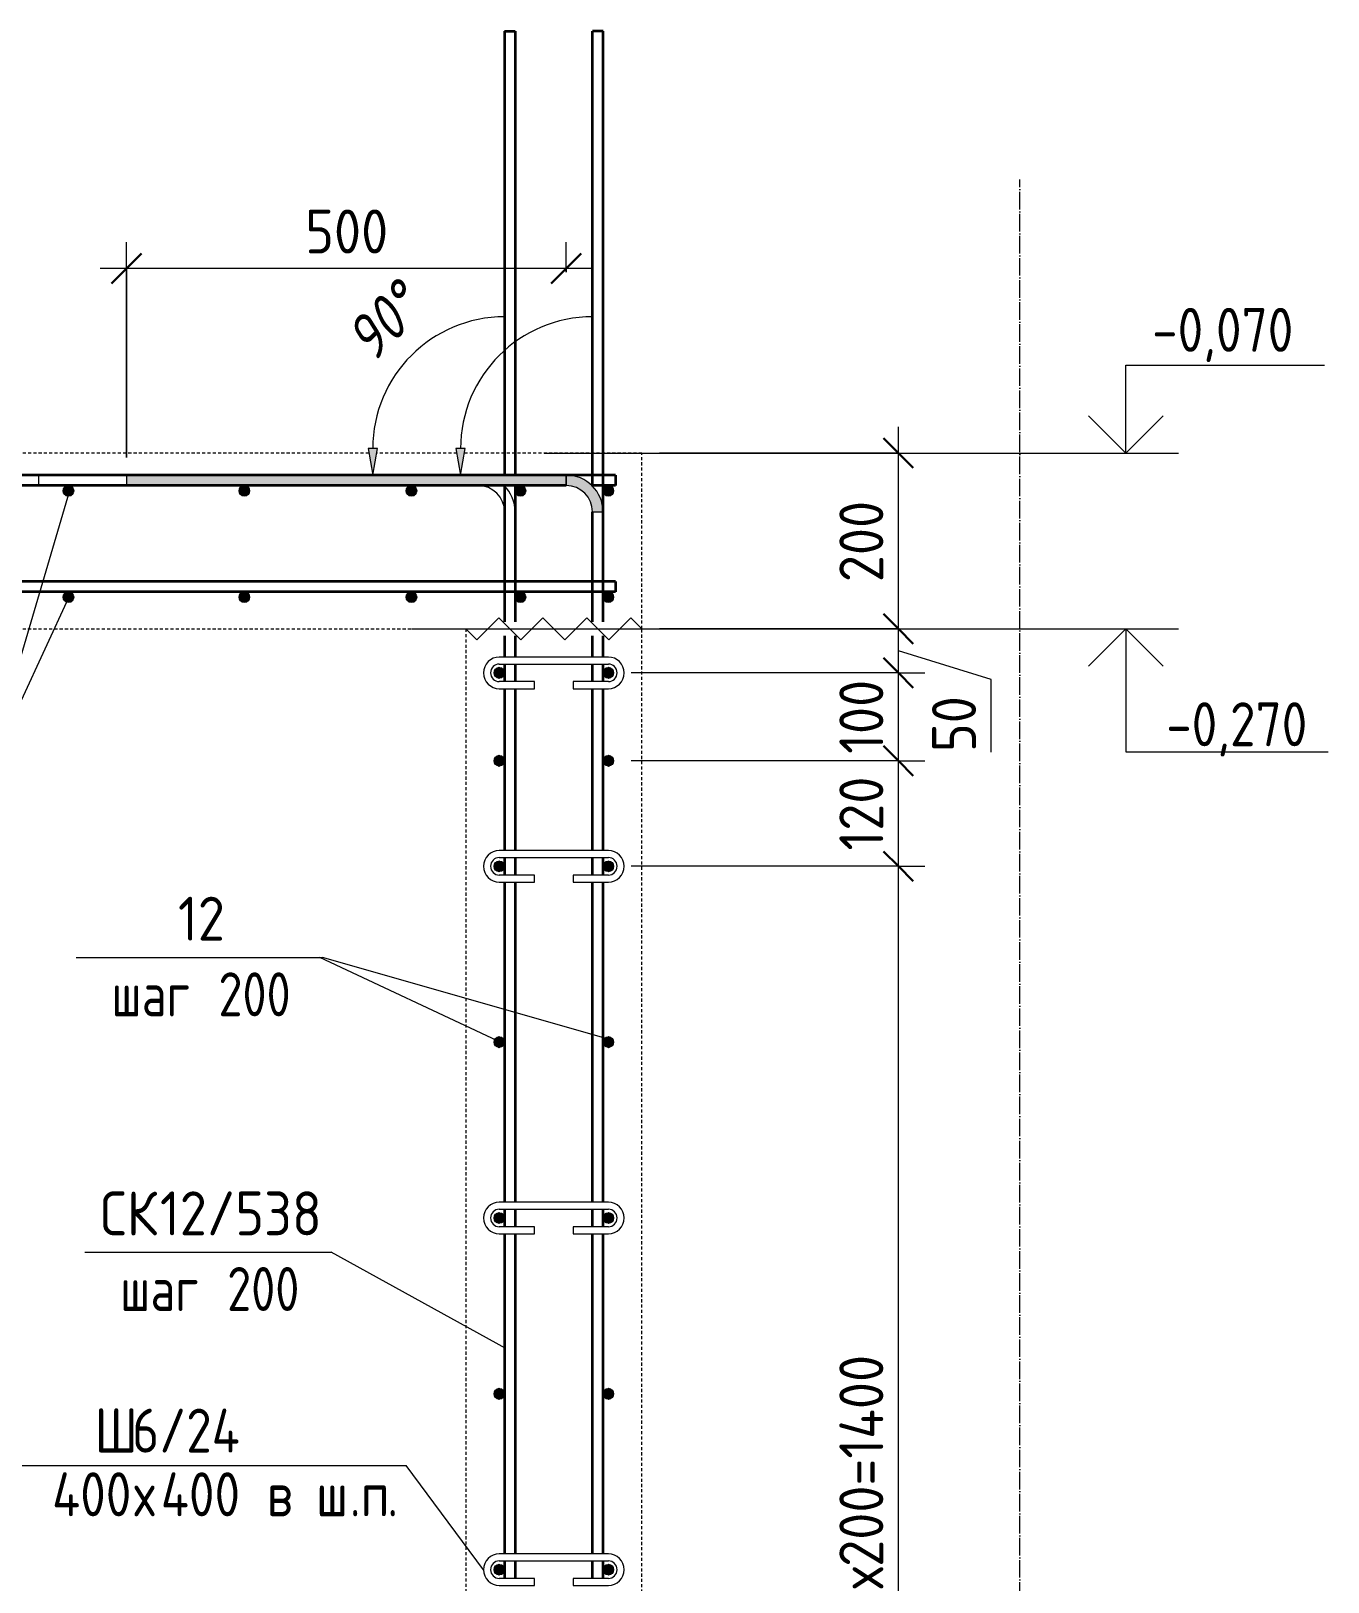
# Model space of a CAD drawing. Header units: millimetres. Extents: x -35709 to -15218, y -2926 to 78616.
# Drawn here: x -19857 to -18382, y -1354 to 410 of the extents above; entities that cross this region are included whole.
import ezdxf

# ---------------------------------------------------------------- set-up
doc = ezdxf.new("R2010")
doc.units = ezdxf.units.MM
doc.linetypes.add('01 Штриховая _4 мм_', pattern=[6, 3.5, -2.5])
doc.linetypes.add('02 Штрихпунктирная _20 мм_', pattern=[25, 20, -2.5, 0, -2.5])
for name, color, linetype, lineweight in [('AA_Dim', 7, 'Continuous', 9), ('AA_Dim-20', 7, 'Continuous', 9), ('AA_Oformlenie', 7, 'Continuous', 9), ('AA_Vinoska', 7, 'Continuous', 9), ('AA_Visotnaya otmetka', 7, 'Continuous', 9), ('KR_Armatura', 7, 'Continuous', 20), ('KR_Armatura_Tonkie', 7, 'Continuous', 20), ('Оси', 7, 'Continuous', 9)]:
    doc.layers.add(name, color=color, linetype=linetype, lineweight=lineweight)
doc.layers.add('AF_Perekritie_Опалубка', color=7, linetype='Continuous', lineweight=60, true_color=0x006a35)
doc.layers.add('AF_Stena_Опалубка', color=7, linetype='Continuous', lineweight=20, true_color=0x0063c6)
doc.styles.add('ISOCPEUR_1', font='isocpeur.TTF', dxfattribs={"width": 0.9, "height": 50})
doc.styles.add('ISOCPEUR_2', font='isocpeur.TTF', dxfattribs={"width": 0.8, "height": 50})
doc.styles.add('ISOCPEUR_4', font='isocpeur.TTF', dxfattribs={"width": 0.85, "height": 50})
doc.styles.add('ISOCPEUR_I', font='isocpeui.ttf', dxfattribs={"width": 0.85, "height": 50})
doc.dimstyles.new('00_Точн_3_знака__прозр_', dxfattribs={"dimscale": 304.8, "dimtxt": 50.137748, "dimasz": 0.111549, "dimexe": 0.098425, "dimexo": 0.065617, "dimgap": 0.006562, "dimtad": 1, "dimdec": 3, "dimrnd": 0.001, "dimdsep": 46, "dimtxsty": 'ISOCPEUR_1', "dimblk1": 'OBLIQUE', "dimblk2": 'OBLIQUE', "dimsah": 1, "dimcen": 0.09, "dimdle": 0.098425, "dimazin": 0, "dimtfac": 1, "dimtdec": 4, "dimtix": 1, "dimtmove": 0, "dimatfit": 3, "dimfxl": 1, "dimtvp": 1, "dimtolj": 1, "dimtzin": 0, "dimlwd": 18, "dimlwe": 18, "dimarcsym": 2})
doc.dimstyles.new('00_Точн_3_знака__прозр__1', dxfattribs={"dimscale": 304.8, "dimtxt": 50.137748, "dimasz": 0.111549, "dimexe": 0.098425, "dimexo": 0.065617, "dimgap": 0.006562, "dimtad": 1, "dimdec": 3, "dimrnd": 0.001, "dimdsep": 46, "dimtxsty": 'ISOCPEUR_1', "dimblk1": 'OBLIQUE', "dimblk2": 'OBLIQUE', "dimsah": 1, "dimcen": 0.09, "dimdle": 0.098425, "dimazin": 0, "dimtfac": 1, "dimtdec": 4, "dimtix": 1, "dimtmove": 1, "dimatfit": 3, "dimfxl": 1, "dimtvp": 1, "dimtolj": 1, "dimtzin": 0, "dimlwd": 18, "dimlwe": 18, "dimarcsym": 2})

# ---------------------------------------------------------------- blocks, each defined once
blk = doc.blocks.new('079_Обозначение загиба стержня _ЭлУзла_ - Сплошные линии-3772940-Б-Б Арм')
at = {"layer": 'AA_Oformlenie'}
blk.add_hatch(color=256, dxfattribs=at).paths.add_polyline_path([(-76641, -95), (-76635.7, -65), (-76646.3, -65)])
for p, q in [((-76646.3, -65), (-76641, -95)), ((-76635.7, -65), (-76646.3, -65)), ((-76641, -95), (-76635.7, -65)), ((-76521, -95), (-77021, -95)), ((-77021, -95), (-77021, -107)), ((-77021, -107), (-76521, -107))]:
    blk.add_line(p, q, dxfattribs=at)
for centre, radius, start, end in [((-76491, -65), 150, 90, 179.9951), ((-76521, -137), 30, 360, 90), ((-76521, -137), 42, 360, 45.7451)]:
    blk.add_arc(centre, radius, start, end, dxfattribs=at)
blk = doc.blocks.new('079_Обозначение загиба стержня _ЭлУзла_ - Сплошные линии-3772954-Б-Б Арм')
at = {"layer": 'AA_Oformlenie'}
for points in [[(-76541, -95), (-76535.7, -65), (-76546.3, -65)], [(-76421, -107), (-76421, -95), (-76921, -95), (-76921, -107)], [(-76379, -137), (-76380.4, -126.1), (-76384.6, -116), (-76391.3, -107.3), (-76400, -100.6), (-76410.1, -96.4), (-76421, -95), (-76421, -107), (-76413.2, -108), (-76406, -111), (-76399.8, -115.8), (-76395, -122), (-76392, -129.2), (-76391, -137)]]:
    blk.add_hatch(color=256, dxfattribs=at).paths.add_polyline_path(points)
for p, q in [((-76546.3, -65), (-76541, -95)), ((-76535.7, -65), (-76546.3, -65)), ((-76541, -95), (-76535.7, -65)), ((-76421, -95), (-76921, -95)), ((-76921, -95), (-76921, -107)), ((-76921, -95), (-76921, -107)), ((-76421, -95), (-76921, -95)), ((-76421, -95), (-76421, -107)), ((-76421, -107), (-76421, -95)), ((-76921, -107), (-76421, -107)), ((-76921, -107), (-76421, -107)), ((-76391, -137), (-76379, -137))]:
    blk.add_line(p, q, dxfattribs=at)
for centre, radius, start, end in [((-76391, -65), 150, 90, 179.9951), ((-76421, -137), 42, 360, 90), ((-76421, -137), 42, 360, 90), ((-76421, -137), 30, 360, 90), ((-76421, -137), 30, 360, 90)]:
    blk.add_arc(centre, radius, start, end, dxfattribs=at)
blk = doc.blocks.new('Последовательность узлов - 3мм масшт20 маскировка-904226-Б-Б Арм')
at = {"layer": 'AA_Oformlenie'}
for p, q in [((-76522.5, -282.5), (-76497.5, -257.5)), ((-76485, -270), (-76497.5, -257.5)), ((-76472.5, -282.5), (-76447.5, -257.5)), ((-76435, -270), (-76447.5, -257.5)), ((-76422.5, -282.5), (-76397.5, -257.5)), ((-76385, -270), (-76397.5, -257.5)), ((-76372.5, -282.5), (-76347.5, -257.5)), ((-76335, -270), (-76347.5, -257.5)), ((-76535, -270), (-76522.5, -282.5)), ((-76485, -270), (-76472.5, -282.5)), ((-76435, -270), (-76422.5, -282.5)), ((-76385, -270), (-76372.5, -282.5))]:
    blk.add_line(p, q, dxfattribs=at)
blk = doc.blocks.new('079_Шпилька _ЭлУзла_ - d8 А240-3883367-Б-Б Арм')
at = {"layer": 'AA_Oformlenie'}
for p, q in [((-76373, -922), (-76497, -922)), ((-76497, -930), (-76373, -930)), ((-76457, -950), (-76497, -950)), ((-76457, -958), (-76457, -950)), ((-76373, -950), (-76413, -950)), ((-76413, -950), (-76413, -958)), ((-76497, -958), (-76457, -958)), ((-76413, -958), (-76373, -958))]:
    blk.add_line(p, q, dxfattribs=at)
for centre, radius, start, end in [((-76497, -940), 18, 90, 270), ((-76497, -940), 10, 90, 270), ((-76373, -940), 18, 270, 90), ((-76373, -940), 10, 270, 90)]:
    blk.add_arc(centre, radius, start, end, dxfattribs=at)
blk = doc.blocks.new('DIMBLOCK90-Б-Б Арм')
at = {"layer": 'AA_Dim-20', "color": 30, "lineweight": 30, "true_color": 0xff8000, "transparency": 16777216}
for p, q in [((-18871, -420), (-18888, -403)), ((-18871, -420), (-18854, -437)), ((-18871, -540), (-18888, -523)), ((-18871, -540), (-18854, -557)), ((-18871, -1940), (-18888, -1923)), ((-18871, -1940), (-18854, -1957))]:
    blk.add_line(p, q, dxfattribs=at)
at = {"layer": 'AA_Dim-20', "color": 30, "lineweight": 18, "true_color": 0xff8000, "transparency": 16777216}
for p, q in [((-18871, -420), (-19174.8, -420)), ((-18871, -420), (-18841, -420)), ((-18871, -540), (-19174.8, -540)), ((-18871, -1940), (-18871, -540)), ((-18871, -540), (-18841, -540)), ((-18871, -1940), (-19174.8, -1940)), ((-18871, -1940), (-18841, -1940))]:
    blk.add_line(p, q, dxfattribs=at)
at = {"layer": 'AA_Dim-20', "color": 0, "lineweight": 18, "transparency": 16777216, "insert": (-18938.1, -1393.3), "char_height": 50, "width": 367.803, "attachment_point": 1, "rotation": 90, "line_spacing_factor": 1.135194, "style": 'ISOCPEUR_1'}
blk.add_mtext('7х200=1400', dxfattribs=at)
blk = doc.blocks.new('_None')
blk = doc.blocks.new('DIMBLOCK91-Б-Б Арм')
at = {"layer": 'AA_Dim-20', "color": 30, "lineweight": 30, "true_color": 0xff8000, "transparency": 16777216}
for p, q in [((-18871, -320), (-18888, -303)), ((-18871, -320), (-18854, -337)), ((-18871, -420), (-18888, -403)), ((-18871, -420), (-18854, -437)), ((-18871, -540), (-18888, -523)), ((-18871, -540), (-18854, -557))]:
    blk.add_line(p, q, dxfattribs=at)
at = {"layer": 'AA_Dim-20', "color": 30, "lineweight": 18, "true_color": 0xff8000, "transparency": 16777216}
for p, q in [((-18871, -320), (-19174.8, -320)), ((-18871, -320), (-18841, -320)), ((-18871, -420), (-19174.8, -420)), ((-18871, -540), (-18871, -420)), ((-18871, -420), (-18841, -420)), ((-18871, -540), (-19174.8, -540)), ((-18871, -540), (-18841, -540))]:
    blk.add_line(p, q, dxfattribs=at)
at = {"layer": 'AA_Dim-20', "color": 0, "lineweight": 18, "transparency": 16777216, "insert": (-18938.1, -522.1), "char_height": 50, "width": 101.032, "attachment_point": 1, "rotation": 90, "line_spacing_factor": 1.135194, "style": 'ISOCPEUR_1'}
blk.add_mtext('120', dxfattribs=at)
blk = doc.blocks.new('DIMBLOCK92-Б-Б Арм')
at = {"layer": 'AA_Dim-20', "color": 30, "lineweight": 30, "true_color": 0xff8000, "transparency": 16777216}
for p, q in [((-18871, -270), (-18888, -253)), ((-18871, -270), (-18854, -287)), ((-18871, -320), (-18888, -303)), ((-18871, -320), (-18854, -337)), ((-18871, -420), (-18888, -403)), ((-18871, -420), (-18854, -437))]:
    blk.add_line(p, q, dxfattribs=at)
at = {"layer": 'AA_Dim-20', "color": 30, "lineweight": 18, "true_color": 0xff8000, "transparency": 16777216}
for p, q in [((-18871, -270), (-19142.8, -270)), ((-18871, -270), (-18841, -270)), ((-18871, -320), (-19174.8, -320)), ((-18871, -420), (-18871, -320)), ((-18871, -320), (-18841, -320)), ((-18871, -420), (-19174.8, -420)), ((-18871, -420), (-18841, -420))]:
    blk.add_line(p, q, dxfattribs=at)
at = {"layer": 'AA_Dim-20', "color": 0, "lineweight": 18, "transparency": 16777216, "insert": (-18938.1, -412.1), "char_height": 50, "width": 101.032, "attachment_point": 1, "rotation": 90, "line_spacing_factor": 1.135194, "style": 'ISOCPEUR_1'}
blk.add_mtext('100', dxfattribs=at)
blk = doc.blocks.new('DIMBLOCK93-Б-Б Арм')
at = {"layer": 'AA_Dim-20', "color": 30, "lineweight": 18, "true_color": 0xff8000, "transparency": 16777216}
for p, q in [((-18871, -70), (-19142.8, -70)), ((-18871, -70), (-18841, -70)), ((-18871, -270), (-19142.8, -270)), ((-18871, -320), (-18871, -270)), ((-18871, -270), (-18841, -270)), ((-18765.5, -327.7), (-18871, -295)), ((-18871, -320), (-19174.8, -320)), ((-18871, -320), (-18841, -320)), ((-18765.5, -410.1), (-18765.5, -327.7))]:
    blk.add_line(p, q, dxfattribs=at)
at = {"layer": 'AA_Dim-20', "color": 30, "lineweight": 30, "true_color": 0xff8000, "transparency": 16777216}
for p, q in [((-18871, -70), (-18888, -53)), ((-18871, -70), (-18854, -87)), ((-18871, -270), (-18888, -253)), ((-18871, -270), (-18854, -287)), ((-18871, -320), (-18888, -303)), ((-18871, -320), (-18854, -337))]:
    blk.add_line(p, q, dxfattribs=at)
at = {"layer": 'AA_Dim-20', "color": 0, "lineweight": 18, "transparency": 16777216, "insert": (-18832.7, -410.1), "char_height": 50, "width": 74.923, "attachment_point": 1, "rotation": 90, "line_spacing_factor": 1.135194, "style": 'ISOCPEUR_1'}
blk.add_mtext('50', dxfattribs=at)
blk = doc.blocks.new('DIMBLOCK94-Б-Б Арм')
at = {"layer": 'AA_Dim-20', "color": 30, "lineweight": 18, "true_color": 0xff8000, "transparency": 16777216}
for p, q in [((-18871, -270), (-18871, -40)), ((-18871, -70), (-19142.8, -70)), ((-18871, -70), (-18841, -70)), ((-18871, -270), (-19142.8, -270)), ((-18871, -270), (-18841, -270))]:
    blk.add_line(p, q, dxfattribs=at)
at = {"layer": 'AA_Dim-20', "color": 30, "lineweight": 30, "true_color": 0xff8000, "transparency": 16777216}
for p, q in [((-18871, -70), (-18888, -53)), ((-18871, -70), (-18854, -87)), ((-18871, -270), (-18888, -253)), ((-18871, -270), (-18854, -287))]:
    blk.add_line(p, q, dxfattribs=at)
at = {"layer": 'AA_Dim-20', "color": 0, "lineweight": 18, "transparency": 16777216, "insert": (-18938.1, -216.8), "char_height": 50, "width": 112.384, "attachment_point": 1, "rotation": 90, "line_spacing_factor": 1.135194, "style": 'ISOCPEUR_1'}
blk.add_mtext('200', dxfattribs=at)
blk = doc.blocks.new('DIMBLOCK100-Б-Б Арм')
at = {"layer": 'AA_Dim-20', "color": 30, "lineweight": 18, "true_color": 0xff8000, "transparency": 16777216}
for p, q in [((-19748.8, -75), (-19748.8, 169.9)), ((-19248.8, 135.8), (-19248.8, 169.9)), ((-19218.8, 139.9), (-19778.8, 139.9)), ((-19748.8, 139.9), (-19748.8, -75)), ((-19248.8, 139.9), (-19248.8, 135.8))]:
    blk.add_line(p, q, dxfattribs=at)
at = {"layer": 'AA_Dim-20', "color": 30, "lineweight": 30, "true_color": 0xff8000, "transparency": 16777216}
for p, q in [((-19748.8, 139.9), (-19731.8, 156.9)), ((-19248.8, 139.9), (-19231.8, 156.9)), ((-19748.8, 139.9), (-19765.8, 122.9)), ((-19248.8, 139.9), (-19265.8, 122.9))]:
    blk.add_line(p, q, dxfattribs=at)
at = {"layer": 'AA_Dim-20', "color": 0, "lineweight": 18, "transparency": 16777216, "insert": (-19545.6, 207), "char_height": 50, "width": 112.384, "attachment_point": 1, "line_spacing_factor": 1.135194, "style": 'ISOCPEUR_1'}
blk.add_mtext('500', dxfattribs=at)
blk = doc.blocks.new('_Oblique')
at = {"color": 0, "linetype": 'ByBlock', "lineweight": -2}
blk.add_line((-0.5, -0.5), (0.5, 0.5), dxfattribs=at)
blk = doc.blocks.new('042_М_Арматуры - Диам длина поз _ Шаг-2260295-Б-Б Арм')
at = {"layer": 'AA_Vinoska'}
blk.add_line((-78458.8, -1161.7), (-78178.8, -1161.7), dxfattribs=at)
blk = doc.blocks.new('042_М_Арматуры - Диам длина поз _ Комментарий-2260297-Б-Б Арм')
at = {"layer": 'AA_Vinoska'}
blk.add_line((-76939.7, -2609.6), (-76659.7, -2609.6), dxfattribs=at)
blk = doc.blocks.new('Высотные отметки - Стрелка вниз высокая-400290-Б-Б Арм')
at = {"layer": 'AA_Vinoska'}
for p, q in [((-75844.6, -2290), (-75724.6, -2290)), ((-75784.6, -2290), (-75827.1, -2332.4)), ((-75784.6, -2290), (-75784.6, -2430)), ((-75784.6, -2290), (-75742.2, -2332.4)), ((-75784.6, -2430), (-75554.6, -2430))]:
    blk.add_line(p, q, dxfattribs=at)
blk = doc.blocks.new('Высотные отметки - Стрелка вверх-400292-Б-Б Арм')
at = {"layer": 'AA_Vinoska'}
for p, q in [((-75784.6, -1890), (-75558.6, -1890)), ((-75784.6, -1990), (-75784.6, -1890)), ((-75784.6, -1990), (-75827.1, -1947.6)), ((-75784.6, -1990), (-75742.2, -1947.6)), ((-75844.6, -1990), (-75724.6, -1990))]:
    blk.add_line(p, q, dxfattribs=at)
blk = doc.blocks.new('044_М_Универсальная с полкой - Марка_Комментарий полка 27-3828024-Б-Б Арм')
at = {"layer": 'AA_Vinoska'}
blk.add_line((-77730.9, -1187.1), (-77190.9, -1187.1), dxfattribs=at)

msp = doc.modelspace()

# ---------------------------------------------------------------- hatches: boundary and pattern name
at = {"layer": 'KR_Armatura'}
h = msp.add_hatch(color=256, dxfattribs=at)
edge = h.paths.add_edge_path()
edge.add_arc((-19814.785, -113), 6, 0, 360)
for points in [[(-19817.785, -118.1962), (-19811.785, -118.1962), (-19808.785, -113), (-19811.785, -107.8038), (-19817.785, -107.8038), (-19820.785, -113)], [(-19617.785, -118.1962), (-19611.785, -118.1962), (-19608.785, -113), (-19611.785, -107.8038), (-19617.785, -107.8038), (-19620.785, -113)], [(-19427.785, -118.1962), (-19421.785, -118.1962), (-19418.785, -113), (-19421.785, -107.8038), (-19427.785, -107.8038), (-19430.785, -113)], [(-19303.7974, -118.1962), (-19297.7974, -118.1962), (-19294.7974, -113), (-19297.7974, -107.8038), (-19303.7974, -107.8038), (-19306.7974, -113)], [(-19203.7974, -118.1962), (-19197.7974, -118.1962), (-19194.7974, -113), (-19197.7974, -107.8038), (-19203.7974, -107.8038), (-19206.7974, -113)], [(-19817.785, -239.1962), (-19811.785, -239.1962), (-19808.785, -234), (-19811.785, -228.8038), (-19817.785, -228.8038), (-19820.785, -234)], [(-19617.785, -239.1962), (-19611.785, -239.1962), (-19608.785, -234), (-19611.785, -228.8038), (-19617.785, -228.8038), (-19620.785, -234)], [(-19427.785, -239.1962), (-19421.785, -239.1962), (-19418.785, -234), (-19421.785, -228.8038), (-19427.785, -228.8038), (-19430.785, -234)], [(-19297.7974, -239.1962), (-19294.7974, -234), (-19297.7974, -228.8038), (-19303.7974, -228.8038), (-19306.7974, -234), (-19303.7974, -239.1962)], [(-19203.7974, -239.1962), (-19197.7974, -239.1962), (-19194.7974, -234), (-19197.7974, -228.8038), (-19203.7974, -228.8038), (-19206.7974, -234)]]:
    msp.add_hatch(color=256, dxfattribs=at).paths.add_polyline_path(points)
h = msp.add_hatch(color=256, dxfattribs=at)
edge = h.paths.add_edge_path()
edge.add_arc((-19614.785, -113), 6, 0, 360)
h = msp.add_hatch(color=256, dxfattribs=at)
edge = h.paths.add_edge_path()
edge.add_arc((-19424.785, -113), 6, 0, 360)
h = msp.add_hatch(color=256, dxfattribs=at)
edge = h.paths.add_edge_path()
edge.add_arc((-19300.7974, -113), 6, 0, 360)
h = msp.add_hatch(color=256, dxfattribs=at)
edge = h.paths.add_edge_path()
edge.add_arc((-19200.7974, -113), 6, 0, 360)
h = msp.add_hatch(color=256, dxfattribs=at)
edge = h.paths.add_edge_path()
edge.add_arc((-19814.785, -234), 6, 0, 360)
h = msp.add_hatch(color=256, dxfattribs=at)
edge = h.paths.add_edge_path()
edge.add_arc((-19614.785, -234), 6, 0, 360)
h = msp.add_hatch(color=256, dxfattribs=at)
edge = h.paths.add_edge_path()
edge.add_arc((-19424.785, -234), 6, 0, 360)
h = msp.add_hatch(color=256, dxfattribs=at)
edge = h.paths.add_edge_path()
edge.add_arc((-19300.7974, -234), 6, 0, 360)
h = msp.add_hatch(color=256, dxfattribs=at)
edge = h.paths.add_edge_path()
edge.add_arc((-19200.7974, -234), 6, 0, 360)
at = {"layer": 'KR_Armatura', "lineweight": 9}
h = msp.add_hatch(color=256, dxfattribs=at)
edge = h.paths.add_edge_path()
edge.add_arc((-19324.7974, -320), 6, 0, 360)
for points in [[(-19324.7974, -326), (-19319.6012, -323), (-19319.6012, -317), (-19324.7974, -314), (-19329.9935, -317), (-19329.9935, -323)], [(-19200.7974, -326), (-19195.6012, -323), (-19195.6012, -317), (-19200.7974, -314), (-19205.9935, -317), (-19205.9935, -323)], [(-19324.7974, -426), (-19319.6012, -423), (-19319.6012, -417), (-19324.7974, -414), (-19329.9935, -417), (-19329.9935, -423)], [(-19200.7974, -426), (-19195.6012, -423), (-19195.6012, -417), (-19200.7974, -414), (-19205.9935, -417), (-19205.9935, -423)], [(-19324.7974, -546), (-19319.6012, -543), (-19319.6012, -537), (-19324.7974, -534), (-19329.9935, -537), (-19329.9935, -543)], [(-19200.7974, -546), (-19195.6012, -543), (-19195.6012, -537), (-19200.7974, -534), (-19205.9935, -537), (-19205.9935, -543)], [(-19324.7974, -746), (-19319.6012, -743), (-19319.6012, -737), (-19324.7974, -734), (-19329.9935, -737), (-19329.9935, -743)], [(-19200.7974, -746), (-19195.6012, -743), (-19195.6012, -737), (-19200.7974, -734), (-19205.9935, -737), (-19205.9935, -743)], [(-19324.7974, -946), (-19319.6012, -943), (-19319.6012, -937), (-19324.7974, -934), (-19329.9935, -937), (-19329.9935, -943)], [(-19200.7974, -946), (-19195.6012, -943), (-19195.6012, -937), (-19200.7974, -934), (-19205.9935, -937), (-19205.9935, -943)], [(-19324.7974, -1146), (-19319.6012, -1143), (-19319.6012, -1137), (-19324.7974, -1134), (-19329.9935, -1137), (-19329.9935, -1143)], [(-19200.7974, -1146), (-19195.6012, -1143), (-19195.6012, -1137), (-19200.7974, -1134), (-19205.9935, -1137), (-19205.9935, -1143)], [(-19324.7974, -1346), (-19319.6012, -1343), (-19319.6012, -1337), (-19324.7974, -1334), (-19329.9935, -1337), (-19329.9935, -1343)], [(-19200.7974, -1346), (-19195.6012, -1343), (-19195.6012, -1337), (-19200.7974, -1334), (-19205.9935, -1337), (-19205.9935, -1343)]]:
    msp.add_hatch(color=256, dxfattribs=at).paths.add_polyline_path(points)
h = msp.add_hatch(color=256, dxfattribs=at)
edge = h.paths.add_edge_path()
edge.add_arc((-19200.7974, -320), 6, 0, 360)
h = msp.add_hatch(color=256, dxfattribs=at)
edge = h.paths.add_edge_path()
edge.add_arc((-19324.7974, -420), 6, 0, 360)
h = msp.add_hatch(color=256, dxfattribs=at)
edge = h.paths.add_edge_path()
edge.add_arc((-19200.7974, -420), 6, 0, 360)
h = msp.add_hatch(color=256, dxfattribs=at)
edge = h.paths.add_edge_path()
edge.add_arc((-19324.7974, -540), 6, 0, 360)
h = msp.add_hatch(color=256, dxfattribs=at)
edge = h.paths.add_edge_path()
edge.add_arc((-19200.7974, -540), 6, 0, 360)
h = msp.add_hatch(color=256, dxfattribs=at)
edge = h.paths.add_edge_path()
edge.add_arc((-19324.7974, -740), 6, 0, 360)
h = msp.add_hatch(color=256, dxfattribs=at)
edge = h.paths.add_edge_path()
edge.add_arc((-19200.7974, -740), 6, 0, 360)
h = msp.add_hatch(color=256, dxfattribs=at)
edge = h.paths.add_edge_path()
edge.add_arc((-19324.7974, -940), 6, 0, 360)
h = msp.add_hatch(color=256, dxfattribs=at)
edge = h.paths.add_edge_path()
edge.add_arc((-19200.7974, -940), 6, 0, 360)
h = msp.add_hatch(color=256, dxfattribs=at)
edge = h.paths.add_edge_path()
edge.add_arc((-19324.7974, -1140), 6, 0, 360)
h = msp.add_hatch(color=256, dxfattribs=at)
edge = h.paths.add_edge_path()
edge.add_arc((-19200.7974, -1140), 6, 0, 360)
h = msp.add_hatch(color=256, dxfattribs=at)
edge = h.paths.add_edge_path()
edge.add_arc((-19324.7974, -1340), 6, 0, 360)
h = msp.add_hatch(color=256, dxfattribs=at)
edge = h.paths.add_edge_path()
edge.add_arc((-19200.7974, -1340), 6, 0, 360)

# ---------------------------------------------------------------- linework, layer by layer
at = {"layer": 'AA_Vinoska'}
for p, q in [((-19813.7914, -114.1689), (-19910.8048, -442.3812)), ((-19814.6793, -234.5898), (-19910.7588, -442.3812)), ((-19528.9503, -643.6312), (-19526.0105, -643.6312)), ((-19327.032, -738.5284), (-19528.9503, -643.6312)), ((-19200.7974, -736.6672), (-19526.0105, -643.6312)), ((-19317.239, -1088.3195), (-19516.1196, -978.7739)), ((-19342.7974, -1340), (-19430.7192, -1221.3715))]:
    msp.add_line(p, q, dxfattribs=at)
at = {"layer": 'AA_Visotnaya otmetka', "color": 92, "true_color": 0x00cc00}
for p, q in [((-19273.8114, -70), (-19083.087, -70)), ((-19083.087, -70), (-18612.4285, -70))]:
    msp.add_line(p, q, dxfattribs=at)
at = {"layer": 'AA_Visotnaya otmetka'}
for p, q in [((-19424.5452, -270), (-18993.8772, -270)), ((-18993.8772, -270), (-18612.4285, -270))]:
    msp.add_line(p, q, dxfattribs=at)
at = {"layer": 'AF_Perekritie_Опалубка', "linetype": '01 Штриховая _4 мм_', "lineweight": 20}
for p, q in [((-19473.2055, -70), (-20542.3892, -70)), ((-19373.2055, -70), (-19464.3892, -70)), ((-19162.7974, -70), (-19364.3892, -70)), ((-19162.7974, -270), (-19162.7974, -70)), ((-20652.7974, -270), (-19362.7974, -270))]:
    msp.add_line(p, q, dxfattribs=at)
at = {"layer": 'AF_Stena_Опалубка', "linetype": '01 Штриховая _4 мм_'}
for p, q in [((-19362.7974, -270), (-19362.7974, -1990)), ((-19162.7974, -1990), (-19162.7974, -270))]:
    msp.add_line(p, q, dxfattribs=at)
at = {"layer": 'KR_Armatura'}
for p, q in [((-19817.785, -107.8038), (-19820.785, -113)), ((-19820.785, -113), (-19817.785, -118.1962)), ((-19811.785, -107.8038), (-19817.785, -107.8038)), ((-19817.785, -118.1962), (-19811.785, -118.1962)), ((-19808.785, -113), (-19811.785, -107.8038)), ((-19811.785, -118.1962), (-19808.785, -113)), ((-19617.785, -107.8038), (-19620.785, -113)), ((-19620.785, -113), (-19617.785, -118.1962)), ((-19611.785, -107.8038), (-19617.785, -107.8038)), ((-19617.785, -118.1962), (-19611.785, -118.1962)), ((-19608.785, -113), (-19611.785, -107.8038)), ((-19611.785, -118.1962), (-19608.785, -113)), ((-19427.785, -107.8038), (-19430.785, -113)), ((-19430.785, -113), (-19427.785, -118.1962)), ((-19421.785, -107.8038), (-19427.785, -107.8038)), ((-19427.785, -118.1962), (-19421.785, -118.1962)), ((-19418.785, -113), (-19421.785, -107.8038)), ((-19421.785, -118.1962), (-19418.785, -113)), ((-19303.7974, -107.8038), (-19306.7974, -113)), ((-19306.7974, -113), (-19303.7974, -118.1962)), ((-19297.7974, -107.8038), (-19303.7974, -107.8038)), ((-19303.7974, -118.1962), (-19297.7974, -118.1962)), ((-19294.7974, -113), (-19297.7974, -107.8038)), ((-19297.7974, -118.1962), (-19294.7974, -113)), ((-19203.7974, -107.8038), (-19206.7974, -113)), ((-19206.7974, -113), (-19203.7974, -118.1962)), ((-19197.7974, -107.8038), (-19203.7974, -107.8038)), ((-19203.7974, -118.1962), (-19197.7974, -118.1962)), ((-19194.7974, -113), (-19197.7974, -107.8038)), ((-19197.7974, -118.1962), (-19194.7974, -113)), ((-19817.785, -228.8038), (-19820.785, -234)), ((-19811.785, -228.8038), (-19817.785, -228.8038)), ((-19808.785, -234), (-19811.785, -228.8038)), ((-19617.785, -228.8038), (-19620.785, -234)), ((-19611.785, -228.8038), (-19617.785, -228.8038)), ((-19608.785, -234), (-19611.785, -228.8038)), ((-19427.785, -228.8038), (-19430.785, -234)), ((-19421.785, -228.8038), (-19427.785, -228.8038)), ((-19418.785, -234), (-19421.785, -228.8038)), ((-19303.7974, -228.8038), (-19306.7974, -234)), ((-19297.7974, -228.8038), (-19303.7974, -228.8038)), ((-19294.7974, -234), (-19297.7974, -228.8038)), ((-19203.7974, -228.8038), (-19206.7974, -234)), ((-19197.7974, -228.8038), (-19203.7974, -228.8038)), ((-19194.7974, -234), (-19197.7974, -228.8038)), ((-19820.785, -234), (-19817.785, -239.1962)), ((-19817.785, -239.1962), (-19811.785, -239.1962)), ((-19811.785, -239.1962), (-19808.785, -234)), ((-19620.785, -234), (-19617.785, -239.1962)), ((-19617.785, -239.1962), (-19611.785, -239.1962)), ((-19611.785, -239.1962), (-19608.785, -234)), ((-19430.785, -234), (-19427.785, -239.1962)), ((-19427.785, -239.1962), (-19421.785, -239.1962)), ((-19421.785, -239.1962), (-19418.785, -234)), ((-19306.7974, -234), (-19303.7974, -239.1962)), ((-19303.7974, -239.1962), (-19297.7974, -239.1962)), ((-19297.7974, -239.1962), (-19294.7974, -234)), ((-19206.7974, -234), (-19203.7974, -239.1962)), ((-19203.7974, -239.1962), (-19197.7974, -239.1962)), ((-19197.7974, -239.1962), (-19194.7974, -234))]:
    msp.add_line(p, q, dxfattribs=at)
at = {"layer": 'KR_Armatura', "lineweight": 9}
for p, q in [((-19324.7974, -314), (-19329.9935, -317)), ((-19329.9935, -317), (-19329.9935, -323)), ((-19319.6012, -317), (-19324.7974, -314)), ((-19319.6012, -323), (-19319.6012, -317)), ((-19200.7974, -314), (-19205.9935, -317)), ((-19205.9935, -317), (-19205.9935, -323)), ((-19195.6012, -317), (-19200.7974, -314)), ((-19195.6012, -323), (-19195.6012, -317)), ((-19329.9935, -323), (-19324.7974, -326)), ((-19324.7974, -326), (-19319.6012, -323)), ((-19205.9935, -323), (-19200.7974, -326)), ((-19200.7974, -326), (-19195.6012, -323)), ((-19324.7974, -414), (-19329.9935, -417)), ((-19329.9935, -417), (-19329.9935, -423)), ((-19329.9935, -423), (-19324.7974, -426)), ((-19319.6012, -417), (-19324.7974, -414)), ((-19324.7974, -426), (-19319.6012, -423)), ((-19319.6012, -423), (-19319.6012, -417)), ((-19200.7974, -414), (-19205.9935, -417)), ((-19205.9935, -417), (-19205.9935, -423)), ((-19205.9935, -423), (-19200.7974, -426)), ((-19195.6012, -417), (-19200.7974, -414)), ((-19200.7974, -426), (-19195.6012, -423)), ((-19195.6012, -423), (-19195.6012, -417)), ((-19324.7974, -534), (-19329.9935, -537)), ((-19329.9935, -537), (-19329.9935, -543)), ((-19329.9935, -543), (-19324.7974, -546)), ((-19319.6012, -537), (-19324.7974, -534)), ((-19324.7974, -546), (-19319.6012, -543)), ((-19319.6012, -543), (-19319.6012, -537)), ((-19200.7974, -534), (-19205.9935, -537)), ((-19205.9935, -537), (-19205.9935, -543)), ((-19205.9935, -543), (-19200.7974, -546)), ((-19195.6012, -537), (-19200.7974, -534)), ((-19200.7974, -546), (-19195.6012, -543)), ((-19195.6012, -543), (-19195.6012, -537)), ((-19324.7974, -734), (-19329.9935, -737)), ((-19329.9935, -737), (-19329.9935, -743)), ((-19319.6012, -737), (-19324.7974, -734)), ((-19319.6012, -743), (-19319.6012, -737)), ((-19200.7974, -734), (-19205.9935, -737)), ((-19205.9935, -737), (-19205.9935, -743)), ((-19195.6012, -737), (-19200.7974, -734)), ((-19195.6012, -743), (-19195.6012, -737)), ((-19329.9935, -743), (-19324.7974, -746)), ((-19324.7974, -746), (-19319.6012, -743)), ((-19205.9935, -743), (-19200.7974, -746)), ((-19200.7974, -746), (-19195.6012, -743)), ((-19324.7974, -934), (-19329.9935, -937)), ((-19319.6012, -937), (-19324.7974, -934)), ((-19200.7974, -934), (-19205.9935, -937)), ((-19195.6012, -937), (-19200.7974, -934)), ((-19329.9935, -937), (-19329.9935, -943)), ((-19329.9935, -943), (-19324.7974, -946)), ((-19324.7974, -946), (-19319.6012, -943)), ((-19319.6012, -943), (-19319.6012, -937)), ((-19205.9935, -937), (-19205.9935, -943)), ((-19205.9935, -943), (-19200.7974, -946)), ((-19200.7974, -946), (-19195.6012, -943)), ((-19195.6012, -943), (-19195.6012, -937)), ((-19324.7974, -1134), (-19329.9935, -1137)), ((-19329.9935, -1137), (-19329.9935, -1143)), ((-19329.9935, -1143), (-19324.7974, -1146)), ((-19319.6012, -1137), (-19324.7974, -1134)), ((-19324.7974, -1146), (-19319.6012, -1143)), ((-19319.6012, -1143), (-19319.6012, -1137)), ((-19200.7974, -1134), (-19205.9935, -1137)), ((-19205.9935, -1137), (-19205.9935, -1143)), ((-19205.9935, -1143), (-19200.7974, -1146)), ((-19195.6012, -1137), (-19200.7974, -1134)), ((-19200.7974, -1146), (-19195.6012, -1143)), ((-19195.6012, -1143), (-19195.6012, -1137)), ((-19324.7974, -1334), (-19329.9935, -1337)), ((-19329.9935, -1337), (-19329.9935, -1343)), ((-19319.6012, -1337), (-19324.7974, -1334)), ((-19319.6012, -1343), (-19319.6012, -1337)), ((-19200.7974, -1334), (-19205.9935, -1337)), ((-19205.9935, -1337), (-19205.9935, -1343)), ((-19195.6012, -1337), (-19200.7974, -1334)), ((-19195.6012, -1343), (-19195.6012, -1337)), ((-19329.9935, -1343), (-19324.7974, -1346)), ((-19324.7974, -1346), (-19319.6012, -1343)), ((-19205.9935, -1343), (-19200.7974, -1346)), ((-19200.7974, -1346), (-19195.6012, -1343))]:
    msp.add_line(p, q, dxfattribs=at)
at = {"layer": 'KR_Armatura'}
for centre in [(-19814.785, -113), (-19614.785, -113), (-19424.785, -113), (-19300.7974, -113), (-19200.7974, -113), (-19814.785, -234), (-19614.785, -234), (-19424.785, -234), (-19300.7974, -234), (-19200.7974, -234)]:
    msp.add_circle(centre, 6, dxfattribs=at)
at = {"layer": 'KR_Armatura', "lineweight": 9}
for centre in [(-19324.7974, -320), (-19200.7974, -320), (-19324.7974, -420), (-19200.7974, -420), (-19324.7974, -540), (-19200.7974, -540), (-19324.7974, -740), (-19200.7974, -740), (-19324.7974, -940), (-19200.7974, -940), (-19324.7974, -1140), (-19200.7974, -1140), (-19324.7974, -1340), (-19200.7974, -1340)]:
    msp.add_circle(centre, 6, dxfattribs=at)
at = {"layer": 'KR_Armatura_Tonkie', "lineweight": 35}
for p, q in [((-19318.7974, 410), (-19318.7974, -95)), ((-19318.7974, 410), (-19306.7974, 410)), ((-19306.7974, 410), (-19306.7974, -95)), ((-19206.7974, 410), (-19218.7974, 410)), ((-19218.7974, -107.6945), (-19218.7974, 410)), ((-19206.7974, -262), (-19206.7974, 410)), ((-19192.7974, -95), (-20822.7974, -95)), ((-19192.7974, -95), (-19192.7974, -107)), ((-19248.7974, -107), (-20766.7974, -107)), ((-19318.7974, -107), (-19318.7974, -262)), ((-19306.7974, -107), (-19306.7974, -262)), ((-19192.7974, -107), (-19219.4918, -107)), ((-19218.7974, -262), (-19218.7974, -137)), ((-19192.7974, -216), (-20822.7974, -216)), ((-19192.7974, -228), (-20822.7974, -228)), ((-19192.7974, -216), (-19192.7974, -228)), ((-19318.7974, -278), (-19318.7974, -302)), ((-19306.7974, -278), (-19306.7974, -302)), ((-19218.7974, -302), (-19218.7974, -278)), ((-19206.7974, -302), (-19206.7974, -278)), ((-19318.7974, -310), (-19318.7974, -330)), ((-19306.7974, -310), (-19306.7974, -330)), ((-19218.7974, -330), (-19218.7974, -310)), ((-19206.7974, -330), (-19206.7974, -310)), ((-19318.7974, -338), (-19318.7974, -522)), ((-19306.7974, -338), (-19306.7974, -522)), ((-19218.7974, -522), (-19218.7974, -338)), ((-19206.7974, -522), (-19206.7974, -338)), ((-19318.7974, -530), (-19318.7974, -550)), ((-19306.7974, -530), (-19306.7974, -550)), ((-19218.7974, -550), (-19218.7974, -530)), ((-19206.7974, -550), (-19206.7974, -530)), ((-19318.7974, -558), (-19318.7974, -922)), ((-19306.7974, -558), (-19306.7974, -922)), ((-19218.7974, -922), (-19218.7974, -558)), ((-19206.7974, -922), (-19206.7974, -558)), ((-19318.7974, -930), (-19318.7974, -950)), ((-19306.7974, -930), (-19306.7974, -950)), ((-19218.7974, -950), (-19218.7974, -930)), ((-19206.7974, -950), (-19206.7974, -930)), ((-19318.7974, -958), (-19318.7974, -1322)), ((-19306.7974, -958), (-19306.7974, -1322)), ((-19218.7974, -1322), (-19218.7974, -958)), ((-19206.7974, -1322), (-19206.7974, -958)), ((-19318.7974, -1330), (-19318.7974, -1350)), ((-19306.7974, -1330), (-19306.7974, -1350)), ((-19218.7974, -1350), (-19218.7974, -1330)), ((-19206.7974, -1350), (-19206.7974, -1330))]:
    msp.add_line(p, q, dxfattribs=at)
at = {"layer": 'Оси'}
msp.add_line((-18732.7974, 236.9612), (-18732.7974, 240.9612), dxfattribs=at)
at = {"layer": 'Оси', "linetype": '02 Штрихпунктирная _20 мм_'}
msp.add_line((-18732.7974, -2252.6769), (-18732.7974, 236.9612), dxfattribs=at)

# ---------------------------------------------------------------- block references
at = {"layer": 'AA_Oformlenie'}
for name, p in [('079_Обозначение загиба стержня _ЭлУзла_ - Сплошные линии-3772940-Б-Б Арм', (57172.2026, 0)), ('079_Обозначение загиба стержня _ЭлУзла_ - Сплошные линии-3772954-Б-Б Арм', (57172.2026, 0)), ('Последовательность узлов - 3мм масшт20 маскировка-904226-Б-Б Арм', (57172.2026, 0)), ('079_Шпилька _ЭлУзла_ - d8 А240-3883367-Б-Б Арм', (57172.2026, 620)), ('079_Шпилька _ЭлУзла_ - d8 А240-3883367-Б-Б Арм', (57172.2026, 400)), ('079_Шпилька _ЭлУзла_ - d8 А240-3883367-Б-Б Арм', (57172.2026, 0)), ('079_Шпилька _ЭлУзла_ - d8 А240-3883367-Б-Б Арм', (57172.2026, -400))]:
    msp.add_blockref(name, p, dxfattribs=at)
at = {"layer": 'AA_Vinoska'}
for name, p in [('042_М_Арматуры - Диам длина поз _ Комментарий-2260297-Б-Б Арм', (57133.685, 1965.9466)), ('042_М_Арматуры - Диам длина поз _ Шаг-2260295-Б-Б Арм', (58662.7205, 182.9127)), ('044_М_Универсальная с полкой - Марка_Комментарий полка 27-3828024-Б-Б Арм', (57760.2251, -34.313))]:
    msp.add_blockref(name, p, dxfattribs=at)
at = {"layer": 'AA_Visotnaya otmetka'}
for name, p in [('Высотные отметки - Стрелка вверх-400292-Б-Б Арм', (57172.2026, 1920)), ('Высотные отметки - Стрелка вниз высокая-400290-Б-Б Арм', (57172.2026, 2020))]:
    msp.add_blockref(name, p, dxfattribs=at)

# ---------------------------------------------------------------- texts
at = {"layer": 'AA_Vinoska', "insert": (-19504.3061, 66.2824), "char_height": 50, "width": 106.303763, "attachment_point": 1, "rotation": 45, "style": 'ISOCPEUR_I'}
msp.add_mtext('90°', dxfattribs=at)
at = {"layer": 'AA_Vinoska', "char_height": 50, "attachment_point": 1}
for s, insert, width, style in [('12', (-19690.2077, -574.6262), 66.379725, 'ISOCPEUR_1'), (' 200', (-19669.6693, -660.6072), 133.4008, 'ISOCPEUR_2'), ('шаг', (-19765.9777, -660.6072), 116.7257, 'ISOCPEUR_2'), ('СК', (-19778.5968, -909.769), 82.253137, 'ISOCPEUR_1'), ('12/538', (-19710.7311, -909.769), 222.227775, 'ISOCPEUR_1'), (' 200', (-19659.7784, -995.75), 133.4008, 'ISOCPEUR_2'), ('шаг', (-19756.0868, -995.75), 116.7257, 'ISOCPEUR_2'), ('\\fISOCPEUR|b0|i0|c204|p34|;\\W.85;Ш', (-19785.0392, -1156.831), 51.789012, 'ISOCPEUR_4'), ('6/24', (-19742.309, -1156.831), 151.278431, 'ISOCPEUR_4'), (' 400', (-19860.4466, -1229.2744), 145.826956, 'ISOCPEUR_4'), ('400 ', (-19709.7664, -1229.2744), 145.826956, 'ISOCPEUR_4'), ('\\fISOCPEUR|b0|i0|c204|p34|;\\W.85; ', (-19559.0862, -1229.2744), 31.345981, 'ISOCPEUR_4'), ('\\fISOCPEUR|b0|i0|c204|p34|;\\W.85;х', (-19740.1274, -1229.2744), 36.797456, 'ISOCPEUR_4'), ('\\fISOCPEUR|b0|i0|c204|p34|;\\W.85;в', (-19589.4471, -1229.2744), 36.797456, 'ISOCPEUR_4'), ('\\fISOCPEUR|b0|i0|c204|p34|;\\W.85;ш', (-19533.2232, -1229.2744), 46.337537, 'ISOCPEUR_4'), ('\\fISOCPEUR|b0|i0|c204|p34|;\\W.85;п', (-19482.6216, -1229.2744), 36.797456, 'ISOCPEUR_4'), ('\\fISOCPEUR|b0|i0|c204|p34|;\\W.85;.', (-19494.9909, -1229.2744), 14.991556, 'ISOCPEUR_4'), ('\\fISOCPEUR|b0|i0|c204|p34|;\\W.85;.', (-19452.2607, -1229.2744), 14.991556, 'ISOCPEUR_4')]:
    msp.add_mtext(s, dxfattribs=dict(at, insert=insert, width=width, style=style))
at = {"layer": 'AA_Visotnaya otmetka', "color": 92, "true_color": 0x00cc00, "insert": (-18582.3949, 95.1359), "char_height": 50, "width": 191.919467, "attachment_point": 1, "line_spacing_factor": 1.135194, "style": 'ISOCPEUR_4'}
msp.add_mtext('-0,070', dxfattribs=at)
at = {"layer": 'AA_Visotnaya otmetka', "insert": (-18566.3949, -353.4636), "char_height": 50, "width": 191.919467, "attachment_point": 1, "line_spacing_factor": 1.135194, "style": 'ISOCPEUR_4'}
msp.add_mtext('-0,270', dxfattribs=at)

# ---------------------------------------------------------------- dimensions: what is measured, and where the dimension line sits
at = {"layer": 'AA_Dim', "color": 30, "lineweight": 18, "true_color": 0xff8000}
dim = msp.add_linear_dim(base=(-19748.7974, 139.8673), p1=(-19248.7974, 115.8257), p2=(-19748.7974, -95), dimstyle='00_Точн_3_знака__прозр_', override={"dimpost": '<>', "dimfxl": 542.630152}, dxfattribs=at)
dim.commit()
dim.dimension.update_dxf_attribs({"geometry": 'DIMBLOCK100-Б-Б Арм', "text_midpoint": (-19498.7974, 166.8673)})
for base, p1, p2, text, override, picture, middle in [((-18870.9594, -70), (-19162.7974, -270), (-19162.7974, -70), '200', {"dimpost": '<>', "dimblk1": 'None', "dimblk2": 'None', "dimsah": 1, "dimfxl": 200}, 'DIMBLOCK94-Б-Б Арм', (-18897.9594, -170)), ((-18870.9594, -320), (-19194.7974, -420), (-19194.7974, -320), '100', {"dimpost": '<>', "dimblk1": 'None', "dimblk2": 'None', "dimsah": 1, "dimfxl": 100}, 'DIMBLOCK92-Б-Б Арм', (-18897.9594, -370)), ((-18870.9594, -420), (-19194.7974, -540), (-19194.7974, -420), '120', {"dimpost": '<>', "dimblk1": 'None', "dimblk2": 'None', "dimsah": 1, "dimfxl": 120}, 'DIMBLOCK91-Б-Б Арм', (-18897.9594, -480)), ((-18870.9594, -540), (-19194.7974, -1940), (-19194.7974, -540), '7х200=1400', {"dimpost": '<>', "dimblk1": 'None', "dimblk2": 'None', "dimsah": 1, "dimfxl": 1400}, 'DIMBLOCK90-Б-Б Арм', (-18897.9594, -1240))]:
    dim = msp.add_linear_dim(base=base, p1=p1, p2=p2, angle=90, text=text, dimstyle='00_Точн_3_знака__прозр_', override=override, dxfattribs=at)
    dim.commit()
    dim.dimension.update_dxf_attribs({"geometry": picture, "text_midpoint": middle})
dim = msp.add_linear_dim(base=(-18870.9594, -270), p1=(-19194.7974, -320), p2=(-19162.7974, -270), angle=90, text='50', dimstyle='00_Точн_3_знака__прозр__1', override={"dimpost": '<>', "dimblk1": 'None', "dimblk2": 'None', "dimsah": 1, "dimfxl": 59.363288}, dxfattribs=at)
dim.commit()
dim.dimension.update_dxf_attribs({"geometry": 'DIMBLOCK93-Б-Б Арм', "text_midpoint": (-18799.3395, -372.6502), "dimtype": 160, "text_rotation": 90})

doc.saveas('drawing.dxf')
